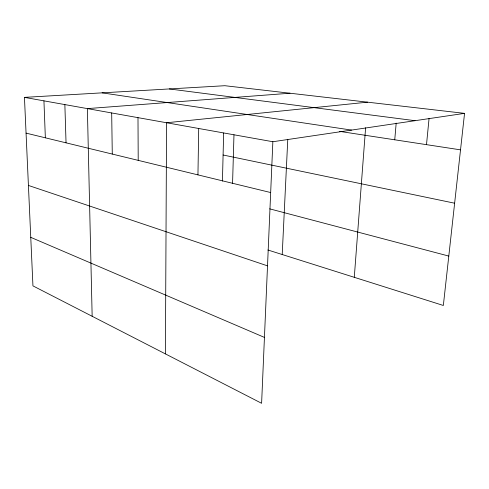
<?xml version="1.0" encoding="UTF-8"?>
<svg xmlns="http://www.w3.org/2000/svg" width="489" height="489" viewBox="0 0 489 489"><rect width="100%" height="100%" fill="white"/><g stroke="black" fill="none" stroke-linecap="round" stroke-linejoin="round"><path stroke-width="0.73" d="M165.416 353.895L166.566 122.751L367.551 102.17M197.947 174.879L198.705 128.491M222.434 181.107L223.65 133.026M232.568 183.283L233.974 134.787M464.55 113.362L272.856 141.731L261.609 403.291L32.946 285.876L24.45 97.372L224.848 85.709L464.55 113.362L443.34 305.472L267.899 250.001M282.214 254.531L287.776 139.304M354.281 277.312L365.613 127.739M394.745 139.799L396.188 123.106M426.5 144.652L429.073 118.381M290.001 93.228L87.378 108.607L92.158 316.279M169.322 88.943L415.027 120.691M102.128 92.849L351.554 130.086M339.494 131.358L460.522 149.854M24.45 97.372L272.856 141.731M223.094 155.001L454.629 203.204M26.064 133.124L270.668 192.544M269.671 208.84L448.792 256.077M28.417 185.441L267.52 265.857M30.758 237.342L264.439 337.41M43.937 100.85L45.355 137.812M64.86 104.585L66.046 142.837M111.681 112.947L112.274 154.066M137.99 117.647L138.21 160.368"/></g></svg>
